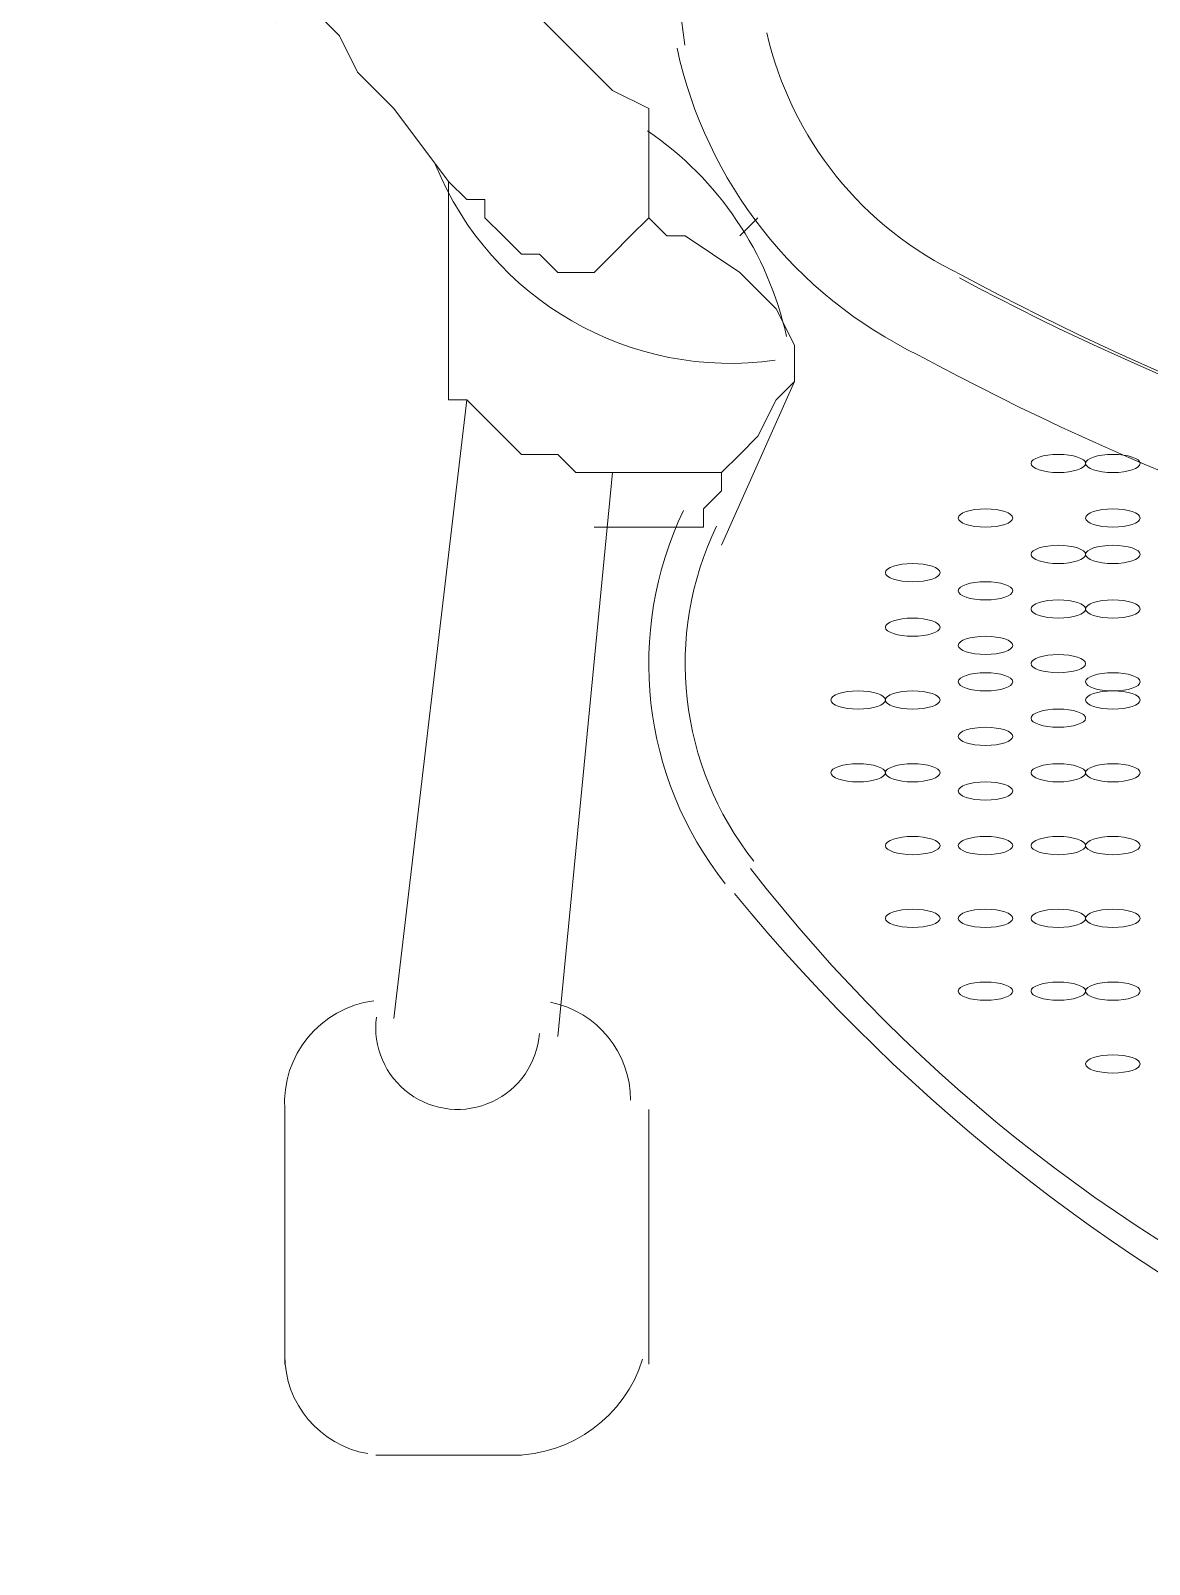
# Model space of a CAD drawing. Header units: metres. Extents: x 29 to 86.9, y -23.2 to 39.7.
# Drawn here: x 77.22 to 77.3704, y -16.0036 to -15.7975 of the extents above; entities that cross this region are included whole.
import ezdxf

# ---------------------------------------------------------------- set-up
doc = ezdxf.new("R2010")
doc.units = ezdxf.units.M
doc.header["$LTSCALE"] = 100
doc.layers.get('0').update_dxf_attribs({"color": 254})
doc.layers.add('Arqui', color=8, linetype='Continuous', lineweight=0)

# ---------------------------------------------------------------- blocks, each defined once
blk = doc.blocks.new('A$C9582355f')
at = {"layer": 'Arqui'}
for points in [[(48.29914963471759, 7.585037856842064, 0.05835826122233991), (48.31128188947758, 7.583477686321658, 0.0296097286213368), (48.32526499877355, 7.364560560457903)], [(48.29353473276552, 7.34625111139394), (48.28619793276556, 7.356033511393889), (48.28130673276559, 7.360924711394091), (48.2788611327656, 7.365815911393838), (48.27641553276561, 7.368261511393939, -0.4491904813108997), (48.23738642246957, 7.398703141850092)], [(48.33630196711755, 7.36622518255399, 0.2302038230463211), (48.36241351603752, 7.333708631690115, 0.06904268617282523), (48.45077419346961, 7.300482245425883, -0.06904268617282523), (48.36220414822156, 7.333269377474153, 0.06904268617282523), (48.45077419346961, 7.300482245425883)], [(48.32423882501354, 7.364141947105963, 0.2305320559262337), (48.3566682880616, 7.322902185602288, 0.06904277544353392), (48.44814536911753, 7.288540160522189, 0.03702395519686633), (48.51005617332561, 7.282841301122062)], [(48.33409606037361, 7.253904008137852, 0.253801025735453), (48.52311115296555, 7.170920373601803, 0.2538010257354932), (48.71274620515754, 7.253904008137852)], [(48.33195178274951, 7.250555223602078, 0.2278580694967725), (48.52488457980559, 7.16040018499416, 0.2278580694966701), (48.71733608278151, 7.250555223602078)], [(48.28349896860556, 7.236117868561905, 0.3954395344527891), (48.27152433276552, 7.221525511394248), (48.27152433276552, 7.187287111394198)]]:
    blk.add_lwpolyline(points, format="xyb", dxfattribs=at)
for points in [[(48.32043633276561, 7.341359911394193), (48.32043633276561, 7.343805511393839), (48.32043633276561, 7.348696711394041), (48.32043633276561, 7.351142311394142), (48.32043633276561, 7.356033511393889), (48.31554513276552, 7.35847911139399), (48.30820833276556, 7.365815911393838), (48.30331713276559, 7.37070711139404), (48.3008715327656, 7.373152711394141), (48.29598033276562, 7.373152711394141), (48.29108913276553, 7.375598311394242)], [(48.33266433276555, 7.338914311394092), (48.33510993276553, 7.341359911394193)], [(48.33021873276556, 7.297339111394194), (48.34000113276562, 7.319349511394194)], [(48.28619793276556, 7.233753511393843), (48.29598033276562, 7.316903911394093)], [(48.30820833276556, 7.231307911394197), (48.31554513276552, 7.307121511394143)], [(48.33021873276556, 7.307121511394143), (48.33021873276556, 7.304675911394042), (48.32777313276557, 7.302230311393942), (48.32777313276557, 7.299784711393841), (48.3228819327656, 7.299784711393841), (48.31799073276562, 7.299784711393841), (48.31309953276553, 7.299784711393841)], [(48.32043633276561, 7.187287111394198), (48.32043633276561, 7.221525511394248)], [(48.28375233276557, 7.175059111394148), (48.30331713276559, 7.175059111394148)]]:
    blk.add_lwpolyline(points, dxfattribs=at)
blk.add_lwpolyline([(48.29353473276552, 7.34625111139394), (48.29353473276552, 7.32179511139384), (48.29353473276552, 7.319349511394194), (48.29353473276552, 7.316903911394093), (48.29598033276562, 7.316903911394093), (48.3008715327656, 7.312012711393891), (48.30331713276559, 7.309567111394244), (48.30576273276557, 7.309567111394244), (48.30820833276556, 7.309567111394244), (48.31065393276555, 7.307121511394143), (48.31309953276553, 7.307121511394143), (48.31554513276552, 7.307121511394143), (48.32043633276561, 7.307121511394143), (48.32532753276558, 7.307121511394143), (48.33021873276556, 7.307121511394143), (48.33266433276555, 7.309567111394244), (48.33510993276553, 7.312012711393891), (48.33755553276552, 7.316903911394093), (48.34000113276562, 7.319349511394194), (48.34000113276562, 7.32179511139384), (48.34000113276562, 7.324240711393941), (48.33755553276552, 7.329131911394143), (48.33266433276555, 7.33402311139389), (48.32532753276558, 7.338914311394092), (48.3228819327656, 7.338914311394092), (48.32043633276561, 7.341359911394193), (48.31799073276562, 7.338914311394092), (48.31554513276552, 7.336468711393991), (48.31309953276553, 7.33402311139389), (48.30820833276556, 7.33402311139389), (48.30576273276557, 7.336468711393991), (48.30331713276559, 7.336468711393991), (48.3008715327656, 7.338914311394092), (48.29842593276561, 7.341359911394193), (48.29842593276561, 7.343805511393839), (48.29598033276562, 7.343805511393839)], close=True, dxfattribs=at)
for centre, radius, start, end in [((48.29475758649568, 7.315681140781635), 0.04524353822630448, 12.43650084577439, 55.67873892187424), ((48.33144155401197, 7.364593122325914), 0.04279801544116203, 202.1154694375272, 278.0474508713098), ((48.36812550402573, 7.281442697629245), 0.04768917459661419, 154.412810053692, 218.3422815541759), ((48.3681255466808, 7.281442692659311), 0.04279800939894556, 154.4128314596695, 218.3422611865404), ((48.30453994730982, 7.222748313813554), 0.01345078545575462, 359.9999896939297, 78.42598258296026), ((48.29475744702228, 7.232530678781586), 0.0110051123200201, 172.7488127682828, 355.9020842572911), ((48.28497515100543, 7.188509914025417), 0.01345081823981634, 180.0000112082022, 260.12319912412), ((48.3020943233285, 7.193401115787765), 0.01834200439385268, 270.0000294788553, 342.6965617066019)]:
    blk.add_arc(centre, radius, start, end, dxfattribs=at)
for points in [[(48.37546233276561, 7.309567111394244), (48.37343632435756, 7.309567111394244), (48.37179393276557, 7.309019639378221), (48.37179393276557, 7.308344311394194)], [(48.37913073276553, 7.308344311394194), (48.37913073276553, 7.309019639378221), (48.37748834117355, 7.309567111394244), (48.37546233276561, 7.309567111394244)], [(48.38279913276557, 7.309567111394244), (48.38077312435752, 7.309567111394244), (48.37913073276553, 7.309019639378221), (48.37913073276553, 7.308344311394194)], [(48.38646753276561, 7.308344311394194), (48.38646753276561, 7.309019639378221), (48.38482514117362, 7.309567111394244), (48.38279913276557, 7.309567111394244)], [(48.37179393276557, 7.308344311394194), (48.37179393276557, 7.307668983410167), (48.37343632435756, 7.307121511394143), (48.37546233276561, 7.307121511394143)], [(48.37546233276561, 7.307121511394143), (48.37748834117355, 7.307121511394143), (48.37913073276553, 7.307668983410167), (48.37913073276553, 7.308344311394194)], [(48.37913073276553, 7.308344311394194), (48.37913073276553, 7.307668983410167), (48.38077312435752, 7.307121511394143), (48.38279913276557, 7.307121511394143)], [(48.38279913276557, 7.307121511394143), (48.38482514117362, 7.307121511394143), (48.38646753276561, 7.307668983410167), (48.38646753276561, 7.308344311394194)], [(48.36567993276554, 7.302230311393942), (48.36365392435761, 7.302230311393942), (48.36201153276562, 7.301682839377918), (48.36201153276562, 7.301007511393891)], [(48.36201153276562, 7.301007511393891), (48.36201153276562, 7.300332183409864), (48.36365392435761, 7.299784711393841), (48.36567993276554, 7.299784711393841)], [(48.36934833276558, 7.301007511393891), (48.36934833276558, 7.301682839377918), (48.3677059411736, 7.302230311393942), (48.36567993276554, 7.302230311393942)], [(48.36567993276554, 7.299784711393841), (48.3677059411736, 7.299784711393841), (48.36934833276558, 7.300332183409864), (48.36934833276558, 7.301007511393891)], [(48.38279913276557, 7.302230311393942), (48.38077312435752, 7.302230311393942), (48.37913073276553, 7.301682839377918), (48.37913073276553, 7.301007511393891)], [(48.37913073276553, 7.301007511393891), (48.37913073276553, 7.300332183409864), (48.38077312435752, 7.299784711393841), (48.38279913276557, 7.299784711393841)], [(48.38646753276561, 7.301007511393891), (48.38646753276561, 7.301682839377918), (48.38482514117362, 7.302230311393942), (48.38279913276557, 7.302230311393942)], [(48.38279913276557, 7.299784711393841), (48.38482514117362, 7.299784711393841), (48.38646753276561, 7.300332183409864), (48.38646753276561, 7.301007511393891)], [(48.37546233276561, 7.297339111394194), (48.37343632435756, 7.297339111394194), (48.37179393276557, 7.296791639378171), (48.37179393276557, 7.296116311394144)], [(48.37913073276553, 7.296116311394144), (48.37913073276553, 7.296791639378171), (48.37748834117355, 7.297339111394194), (48.37546233276561, 7.297339111394194)], [(48.38279913276557, 7.297339111394194), (48.38077312435752, 7.297339111394194), (48.37913073276553, 7.296791639378171), (48.37913073276553, 7.296116311394144)], [(48.38646753276561, 7.296116311394144), (48.38646753276561, 7.296791639378171), (48.38482514117362, 7.297339111394194), (48.38279913276557, 7.297339111394194)], [(48.3558975327656, 7.294893511394093), (48.35387152435754, 7.294893511394093), (48.35222913276556, 7.29434603937807), (48.35222913276556, 7.293670711394043)], [(48.35956593276552, 7.293670711394043), (48.35956593276552, 7.29434603937807), (48.35792354117353, 7.294893511394093), (48.3558975327656, 7.294893511394093)], [(48.37179393276557, 7.296116311394144), (48.37179393276557, 7.295440983410117), (48.37343632435756, 7.294893511394093), (48.37546233276561, 7.294893511394093)], [(48.37546233276561, 7.294893511394093), (48.37748834117355, 7.294893511394093), (48.37913073276553, 7.295440983410117), (48.37913073276553, 7.296116311394144)], [(48.37913073276553, 7.296116311394144), (48.37913073276553, 7.295440983410117), (48.38077312435752, 7.294893511394093), (48.38279913276557, 7.294893511394093)], [(48.38279913276557, 7.294893511394093), (48.38482514117362, 7.294893511394093), (48.38646753276561, 7.295440983410117), (48.38646753276561, 7.296116311394144)], [(48.35222913276556, 7.293670711394043), (48.35222913276556, 7.292995383410016), (48.35387152435754, 7.292447911393992), (48.3558975327656, 7.292447911393992)], [(48.3558975327656, 7.292447911393992), (48.35792354117353, 7.292447911393992), (48.35956593276552, 7.292995383410016), (48.35956593276552, 7.293670711394043)], [(48.36567993276554, 7.292447911393992), (48.36365392435761, 7.292447911393992), (48.36201153276562, 7.291900439377969), (48.36201153276562, 7.291225111393942)], [(48.36201153276562, 7.291225111393942), (48.36201153276562, 7.290549783409915), (48.36365392435761, 7.290002311393891), (48.36567993276554, 7.290002311393891)], [(48.36934833276558, 7.291225111393942), (48.36934833276558, 7.291900439377969), (48.3677059411736, 7.292447911393992), (48.36567993276554, 7.292447911393992)], [(48.36567993276554, 7.290002311393891), (48.3677059411736, 7.290002311393891), (48.36934833276558, 7.290549783409915), (48.36934833276558, 7.291225111393942)], [(48.37546233276561, 7.290002311393891), (48.37343632435756, 7.290002311393891), (48.37179393276557, 7.289454839377868), (48.37179393276557, 7.288779511393841)], [(48.37179393276557, 7.288779511393841), (48.37179393276557, 7.288104183409814), (48.37343632435756, 7.287556711394245), (48.37546233276561, 7.287556711394245)], [(48.37913073276553, 7.288779511393841), (48.37913073276553, 7.289454839377868), (48.37748834117355, 7.290002311393891), (48.37546233276561, 7.290002311393891)], [(48.37546233276561, 7.287556711394245), (48.37748834117355, 7.287556711394245), (48.37913073276553, 7.288104183409814), (48.37913073276553, 7.288779511393841)], [(48.38279913276557, 7.290002311393891), (48.38077312435752, 7.290002311393891), (48.37913073276553, 7.289454839377868), (48.37913073276553, 7.288779511393841)], [(48.37913073276553, 7.288779511393841), (48.37913073276553, 7.288104183409814), (48.38077312435752, 7.287556711394245), (48.38279913276557, 7.287556711394245)], [(48.38646753276561, 7.288779511393841), (48.38646753276561, 7.289454839377868), (48.38482514117362, 7.290002311393891), (48.38279913276557, 7.290002311393891)], [(48.38279913276557, 7.287556711394245), (48.38482514117362, 7.287556711394245), (48.38646753276561, 7.288104183409814), (48.38646753276561, 7.288779511393841)], [(48.3558975327656, 7.287556711394245), (48.35387152435754, 7.287556711394245), (48.35222913276556, 7.287009239378222), (48.35222913276556, 7.286333911394195)], [(48.35956593276552, 7.286333911394195), (48.35956593276552, 7.287009239378222), (48.35792354117353, 7.287556711394245), (48.3558975327656, 7.287556711394245)], [(48.35222913276556, 7.286333911394195), (48.35222913276556, 7.285658583410168), (48.35387152435754, 7.285111111394144), (48.3558975327656, 7.285111111394144)], [(48.3558975327656, 7.285111111394144), (48.35792354117353, 7.285111111394144), (48.35956593276552, 7.285658583410168), (48.35956593276552, 7.286333911394195)], [(48.36567993276554, 7.285111111394144), (48.36365392435761, 7.285111111394144), (48.36201153276562, 7.284563639378121), (48.36201153276562, 7.283888311394094)], [(48.36934833276558, 7.283888311394094), (48.36934833276558, 7.284563639378121), (48.3677059411736, 7.285111111394144), (48.36567993276554, 7.285111111394144)], [(48.36201153276562, 7.283888311394094), (48.36201153276562, 7.283212983410067), (48.36365392435761, 7.282665511394043), (48.36567993276554, 7.282665511394043)], [(48.36567993276554, 7.282665511394043), (48.3677059411736, 7.282665511394043), (48.36934833276558, 7.283212983410067), (48.36934833276558, 7.283888311394094)], [(48.37546233276561, 7.282665511394043), (48.37343632435756, 7.282665511394043), (48.37179393276557, 7.28211803937802), (48.37179393276557, 7.281442711393993)], [(48.37913073276553, 7.281442711393993), (48.37913073276553, 7.28211803937802), (48.37748834117355, 7.282665511394043), (48.37546233276561, 7.282665511394043)], [(48.37179393276557, 7.281442711393993), (48.37179393276557, 7.280767383409966), (48.37343632435756, 7.280219911393942), (48.37546233276561, 7.280219911393942)], [(48.37546233276561, 7.280219911393942), (48.37748834117355, 7.280219911393942), (48.37913073276553, 7.280767383409966), (48.37913073276553, 7.281442711393993)], [(48.36567993276554, 7.280219911393942), (48.36365392435761, 7.280219911393942), (48.36201153276562, 7.279672439377919), (48.36201153276562, 7.278997111393892)], [(48.36201153276562, 7.278997111393892), (48.36201153276562, 7.278321783409865), (48.36365392435761, 7.277774311393841), (48.36567993276554, 7.277774311393841)], [(48.36934833276558, 7.278997111393892), (48.36934833276558, 7.279672439377919), (48.3677059411736, 7.280219911393942), (48.36567993276554, 7.280219911393942)], [(48.36567993276554, 7.277774311393841), (48.3677059411736, 7.277774311393841), (48.36934833276558, 7.278321783409865), (48.36934833276558, 7.278997111393892)], [(48.38279913276557, 7.280219911393942), (48.38077312435752, 7.280219911393942), (48.37913073276553, 7.279672439377919), (48.37913073276553, 7.278997111393892)], [(48.37913073276553, 7.278997111393892), (48.37913073276553, 7.278321783409865), (48.38077312435752, 7.277774311393841), (48.38279913276557, 7.277774311393841)], [(48.38646753276561, 7.278997111393892), (48.38646753276561, 7.279672439377919), (48.38482514117362, 7.280219911393942), (48.38279913276557, 7.280219911393942)], [(48.38279913276557, 7.277774311393841), (48.38482514117362, 7.277774311393841), (48.38646753276561, 7.278321783409865), (48.38646753276561, 7.278997111393892)], [(48.34856073276552, 7.277774311393841), (48.34653472435758, 7.277774311393841), (48.3448923327656, 7.277226839377818), (48.3448923327656, 7.276551511394246)], [(48.3448923327656, 7.276551511394246), (48.3448923327656, 7.275876183410219), (48.34653472435758, 7.275328711394195), (48.34856073276552, 7.275328711394195)], [(48.35222913276556, 7.276551511394246), (48.35222913276556, 7.277226839377818), (48.35058674117357, 7.277774311393841), (48.34856073276552, 7.277774311393841)], [(48.34856073276552, 7.275328711394195), (48.35058674117357, 7.275328711394195), (48.35222913276556, 7.275876183410219), (48.35222913276556, 7.276551511394246)], [(48.3558975327656, 7.277774311393841), (48.35387152435754, 7.277774311393841), (48.35222913276556, 7.277226839377818), (48.35222913276556, 7.276551511394246)], [(48.35222913276556, 7.276551511394246), (48.35222913276556, 7.275876183410219), (48.35387152435754, 7.275328711394195), (48.3558975327656, 7.275328711394195)], [(48.35956593276552, 7.276551511394246), (48.35956593276552, 7.277226839377818), (48.35792354117353, 7.277774311393841), (48.3558975327656, 7.277774311393841)], [(48.3558975327656, 7.275328711394195), (48.35792354117353, 7.275328711394195), (48.35956593276552, 7.275876183410219), (48.35956593276552, 7.276551511394246)], [(48.38279913276557, 7.277774311393841), (48.38077312435752, 7.277774311393841), (48.37913073276553, 7.277226839377818), (48.37913073276553, 7.276551511394246)], [(48.37913073276553, 7.276551511394246), (48.37913073276553, 7.275876183410219), (48.38077312435752, 7.275328711394195), (48.38279913276557, 7.275328711394195)], [(48.38646753276561, 7.276551511394246), (48.38646753276561, 7.277226839377818), (48.38482514117362, 7.277774311393841), (48.38279913276557, 7.277774311393841)], [(48.38279913276557, 7.275328711394195), (48.38482514117362, 7.275328711394195), (48.38646753276561, 7.275876183410219), (48.38646753276561, 7.276551511394246)], [(48.37546233276561, 7.275328711394195), (48.37343632435756, 7.275328711394195), (48.37179393276557, 7.274781239378171), (48.37179393276557, 7.274105911394145)], [(48.37913073276553, 7.274105911394145), (48.37913073276553, 7.274781239378171), (48.37748834117355, 7.275328711394195), (48.37546233276561, 7.275328711394195)], [(48.36567993276554, 7.272883111394094), (48.36365392435761, 7.272883111394094), (48.36201153276562, 7.27233563937807), (48.36201153276562, 7.271660311394044)], [(48.36934833276558, 7.271660311394044), (48.36934833276558, 7.27233563937807), (48.3677059411736, 7.272883111394094), (48.36567993276554, 7.272883111394094)], [(48.37179393276557, 7.274105911394145), (48.37179393276557, 7.273430583410118), (48.37343632435756, 7.272883111394094), (48.37546233276561, 7.272883111394094)], [(48.37546233276561, 7.272883111394094), (48.37748834117355, 7.272883111394094), (48.37913073276553, 7.273430583410118), (48.37913073276553, 7.274105911394145)], [(48.36201153276562, 7.271660311394044), (48.36201153276562, 7.270984983410017), (48.36365392435761, 7.270437511393993), (48.36567993276554, 7.270437511393993)], [(48.36567993276554, 7.270437511393993), (48.3677059411736, 7.270437511393993), (48.36934833276558, 7.270984983410017), (48.36934833276558, 7.271660311394044)], [(48.34856073276552, 7.267991911393892), (48.34653472435758, 7.267991911393892), (48.3448923327656, 7.267444439377869), (48.3448923327656, 7.266769111393842)], [(48.35222913276556, 7.266769111393842), (48.35222913276556, 7.267444439377869), (48.35058674117357, 7.267991911393892), (48.34856073276552, 7.267991911393892)], [(48.3558975327656, 7.267991911393892), (48.35387152435754, 7.267991911393892), (48.35222913276556, 7.267444439377869), (48.35222913276556, 7.266769111393842)], [(48.35956593276552, 7.266769111393842), (48.35956593276552, 7.267444439377869), (48.35792354117353, 7.267991911393892), (48.3558975327656, 7.267991911393892)], [(48.37546233276561, 7.267991911393892), (48.37343632435756, 7.267991911393892), (48.37179393276557, 7.267444439377869), (48.37179393276557, 7.266769111393842)], [(48.37913073276553, 7.266769111393842), (48.37913073276553, 7.267444439377869), (48.37748834117355, 7.267991911393892), (48.37546233276561, 7.267991911393892)], [(48.38279913276557, 7.267991911393892), (48.38077312435752, 7.267991911393892), (48.37913073276553, 7.267444439377869), (48.37913073276553, 7.266769111393842)], [(48.38646753276561, 7.266769111393842), (48.38646753276561, 7.267444439377869), (48.38482514117362, 7.267991911393892), (48.38279913276557, 7.267991911393892)], [(48.3448923327656, 7.266769111393842), (48.3448923327656, 7.266093783409815), (48.34653472435758, 7.265546311394246), (48.34856073276552, 7.265546311394246)], [(48.34856073276552, 7.265546311394246), (48.35058674117357, 7.265546311394246), (48.35222913276556, 7.266093783409815), (48.35222913276556, 7.266769111393842)], [(48.35222913276556, 7.266769111393842), (48.35222913276556, 7.266093783409815), (48.35387152435754, 7.265546311394246), (48.3558975327656, 7.265546311394246)], [(48.3558975327656, 7.265546311394246), (48.35792354117353, 7.265546311394246), (48.35956593276552, 7.266093783409815), (48.35956593276552, 7.266769111393842)], [(48.37179393276557, 7.266769111393842), (48.37179393276557, 7.266093783409815), (48.37343632435756, 7.265546311394246), (48.37546233276561, 7.265546311394246)], [(48.37546233276561, 7.265546311394246), (48.37748834117355, 7.265546311394246), (48.37913073276553, 7.266093783409815), (48.37913073276553, 7.266769111393842)], [(48.37913073276553, 7.266769111393842), (48.37913073276553, 7.266093783409815), (48.38077312435752, 7.265546311394246), (48.38279913276557, 7.265546311394246)], [(48.38279913276557, 7.265546311394246), (48.38482514117362, 7.265546311394246), (48.38646753276561, 7.266093783409815), (48.38646753276561, 7.266769111393842)], [(48.36567993276554, 7.265546311394246), (48.36365392435761, 7.265546311394246), (48.36201153276562, 7.264998839378222), (48.36201153276562, 7.264323511394196)], [(48.36201153276562, 7.264323511394196), (48.36201153276562, 7.263648183410169), (48.36365392435761, 7.263100711394145), (48.36567993276554, 7.263100711394145)], [(48.36934833276558, 7.264323511394196), (48.36934833276558, 7.264998839378222), (48.3677059411736, 7.265546311394246), (48.36567993276554, 7.265546311394246)], [(48.36567993276554, 7.263100711394145), (48.3677059411736, 7.263100711394145), (48.36934833276558, 7.263648183410169), (48.36934833276558, 7.264323511394196)], [(48.3558975327656, 7.258209511393943), (48.35387152435754, 7.258209511393943), (48.35222913276556, 7.257662039377919), (48.35222913276556, 7.256986711393893)], [(48.35956593276552, 7.256986711393893), (48.35956593276552, 7.257662039377919), (48.35792354117353, 7.258209511393943), (48.3558975327656, 7.258209511393943)], [(48.36567993276554, 7.258209511393943), (48.36365392435761, 7.258209511393943), (48.36201153276562, 7.257662039377919), (48.36201153276562, 7.256986711393893)], [(48.36934833276558, 7.256986711393893), (48.36934833276558, 7.257662039377919), (48.3677059411736, 7.258209511393943), (48.36567993276554, 7.258209511393943)], [(48.37546233276561, 7.258209511393943), (48.37343632435756, 7.258209511393943), (48.37179393276557, 7.257662039377919), (48.37179393276557, 7.256986711393893)], [(48.37913073276553, 7.256986711393893), (48.37913073276553, 7.257662039377919), (48.37748834117355, 7.258209511393943), (48.37546233276561, 7.258209511393943)], [(48.38279913276557, 7.258209511393943), (48.38077312435752, 7.258209511393943), (48.37913073276553, 7.257662039377919), (48.37913073276553, 7.256986711393893)], [(48.38646753276561, 7.256986711393893), (48.38646753276561, 7.257662039377919), (48.38482514117362, 7.258209511393943), (48.38279913276557, 7.258209511393943)], [(48.35222913276556, 7.256986711393893), (48.35222913276556, 7.256311383409866), (48.35387152435754, 7.255763911393842), (48.3558975327656, 7.255763911393842)], [(48.3558975327656, 7.255763911393842), (48.35792354117353, 7.255763911393842), (48.35956593276552, 7.256311383409866), (48.35956593276552, 7.256986711393893)], [(48.36201153276562, 7.256986711393893), (48.36201153276562, 7.256311383409866), (48.36365392435761, 7.255763911393842), (48.36567993276554, 7.255763911393842)], [(48.36567993276554, 7.255763911393842), (48.3677059411736, 7.255763911393842), (48.36934833276558, 7.256311383409866), (48.36934833276558, 7.256986711393893)], [(48.37179393276557, 7.256986711393893), (48.37179393276557, 7.256311383409866), (48.37343632435756, 7.255763911393842), (48.37546233276561, 7.255763911393842)], [(48.37546233276561, 7.255763911393842), (48.37748834117355, 7.255763911393842), (48.37913073276553, 7.256311383409866), (48.37913073276553, 7.256986711393893)], [(48.37913073276553, 7.256986711393893), (48.37913073276553, 7.256311383409866), (48.38077312435752, 7.255763911393842), (48.38279913276557, 7.255763911393842)], [(48.38279913276557, 7.255763911393842), (48.38482514117362, 7.255763911393842), (48.38646753276561, 7.256311383409866), (48.38646753276561, 7.256986711393893)], [(48.3558975327656, 7.248427111393994), (48.35387152435754, 7.248427111393994), (48.35222913276556, 7.24787963937797), (48.35222913276556, 7.247204311393943)], [(48.35956593276552, 7.247204311393943), (48.35956593276552, 7.24787963937797), (48.35792354117353, 7.248427111393994), (48.3558975327656, 7.248427111393994)], [(48.36567993276554, 7.248427111393994), (48.36365392435761, 7.248427111393994), (48.36201153276562, 7.24787963937797), (48.36201153276562, 7.247204311393943)], [(48.36934833276558, 7.247204311393943), (48.36934833276558, 7.24787963937797), (48.3677059411736, 7.248427111393994), (48.36567993276554, 7.248427111393994)], [(48.37546233276561, 7.248427111393994), (48.37343632435756, 7.248427111393994), (48.37179393276557, 7.24787963937797), (48.37179393276557, 7.247204311393943)], [(48.37913073276553, 7.247204311393943), (48.37913073276553, 7.24787963937797), (48.37748834117355, 7.248427111393994), (48.37546233276561, 7.248427111393994)], [(48.38279913276557, 7.248427111393994), (48.38077312435752, 7.248427111393994), (48.37913073276553, 7.24787963937797), (48.37913073276553, 7.247204311393943)], [(48.38646753276561, 7.247204311393943), (48.38646753276561, 7.24787963937797), (48.38482514117362, 7.248427111393994), (48.38279913276557, 7.248427111393994)], [(48.35222913276556, 7.247204311393943), (48.35222913276556, 7.246528983409917), (48.35387152435754, 7.245981511393893), (48.3558975327656, 7.245981511393893)], [(48.3558975327656, 7.245981511393893), (48.35792354117353, 7.245981511393893), (48.35956593276552, 7.246528983409917), (48.35956593276552, 7.247204311393943)], [(48.36201153276562, 7.247204311393943), (48.36201153276562, 7.246528983409917), (48.36365392435761, 7.245981511393893), (48.36567993276554, 7.245981511393893)], [(48.36567993276554, 7.245981511393893), (48.3677059411736, 7.245981511393893), (48.36934833276558, 7.246528983409917), (48.36934833276558, 7.247204311393943)], [(48.37179393276557, 7.247204311393943), (48.37179393276557, 7.246528983409917), (48.37343632435756, 7.245981511393893), (48.37546233276561, 7.245981511393893)], [(48.37546233276561, 7.245981511393893), (48.37748834117355, 7.245981511393893), (48.37913073276553, 7.246528983409917), (48.37913073276553, 7.247204311393943)], [(48.37913073276553, 7.247204311393943), (48.37913073276553, 7.246528983409917), (48.38077312435752, 7.245981511393893), (48.38279913276557, 7.245981511393893)], [(48.38279913276557, 7.245981511393893), (48.38482514117362, 7.245981511393893), (48.38646753276561, 7.246528983409917), (48.38646753276561, 7.247204311393943)], [(48.36567993276554, 7.238644711394045), (48.36365392435761, 7.238644711394045), (48.36201153276562, 7.238097239378021), (48.36201153276562, 7.237421911393994)], [(48.36201153276562, 7.237421911393994), (48.36201153276562, 7.236746583409968), (48.36365392435761, 7.236199111393944), (48.36567993276554, 7.236199111393944)], [(48.36934833276558, 7.237421911393994), (48.36934833276558, 7.238097239378021), (48.3677059411736, 7.238644711394045), (48.36567993276554, 7.238644711394045)], [(48.36567993276554, 7.236199111393944), (48.3677059411736, 7.236199111393944), (48.36934833276558, 7.236746583409968), (48.36934833276558, 7.237421911393994)], [(48.37546233276561, 7.238644711394045), (48.37343632435756, 7.238644711394045), (48.37179393276557, 7.238097239378021), (48.37179393276557, 7.237421911393994)], [(48.37179393276557, 7.237421911393994), (48.37179393276557, 7.236746583409968), (48.37343632435756, 7.236199111393944), (48.37546233276561, 7.236199111393944)], [(48.37913073276553, 7.237421911393994), (48.37913073276553, 7.238097239378021), (48.37748834117355, 7.238644711394045), (48.37546233276561, 7.238644711394045)], [(48.37546233276561, 7.236199111393944), (48.37748834117355, 7.236199111393944), (48.37913073276553, 7.236746583409968), (48.37913073276553, 7.237421911393994)], [(48.38279913276557, 7.238644711394045), (48.38077312435752, 7.238644711394045), (48.37913073276553, 7.238097239378021), (48.37913073276553, 7.237421911393994)], [(48.37913073276553, 7.237421911393994), (48.37913073276553, 7.236746583409968), (48.38077312435752, 7.236199111393944), (48.38279913276557, 7.236199111393944)], [(48.38646753276561, 7.237421911393994), (48.38646753276561, 7.238097239378021), (48.38482514117362, 7.238644711394045), (48.38279913276557, 7.238644711394045)], [(48.38279913276557, 7.236199111393944), (48.38482514117362, 7.236199111393944), (48.38646753276561, 7.236746583409968), (48.38646753276561, 7.237421911393994)], [(48.38279913276557, 7.228862311394096), (48.38077312435752, 7.228862311394096), (48.37913073276553, 7.228314839378072), (48.37913073276553, 7.227639511394045)], [(48.38646753276561, 7.227639511394045), (48.38646753276561, 7.228314839378072), (48.38482514117362, 7.228862311394096), (48.38279913276557, 7.228862311394096)], [(48.37913073276553, 7.227639511394045), (48.37913073276553, 7.226964183410018), (48.38077312435752, 7.226416711393995), (48.38279913276557, 7.226416711393995)], [(48.38279913276557, 7.226416711393995), (48.38482514117362, 7.226416711393995), (48.38646753276561, 7.226964183410018), (48.38646753276561, 7.227639511394045)]]:
    blk.add_open_spline(points, degree=3, dxfattribs=at)

msp = doc.modelspace()

# ---------------------------------------------------------------- block references
msp.add_blockref('A$C9582355f', (28.98266172889876, -23.16396569870889))

doc.saveas('drawing.dxf')
